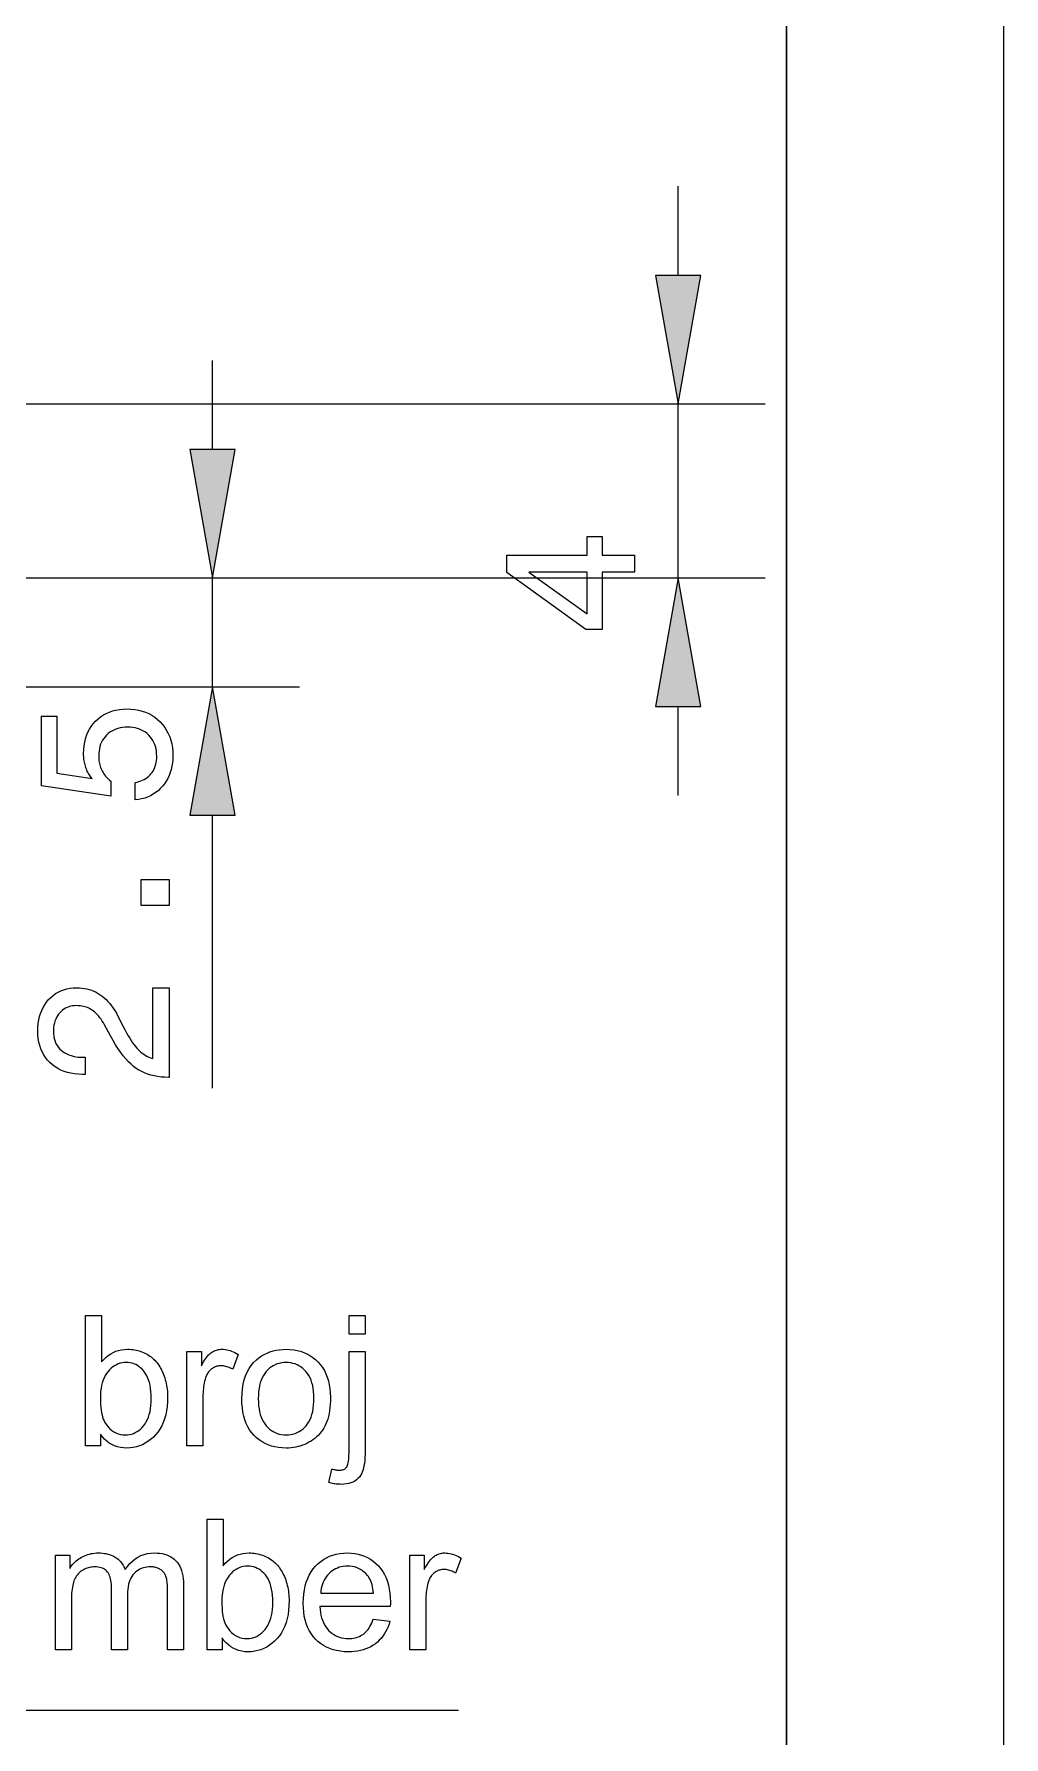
# Model space of a CAD drawing. Extents: x 0 to 297, y 0 to 420.
# Drawn here: x 274.7 to 297, y 127.65 to 166.79 of the extents above; entities that cross this region are included whole.
import ezdxf

# ---------------------------------------------------------------- set-up
doc = ezdxf.new("R2010")
doc.units = 0

msp = doc.modelspace()

# ---------------------------------------------------------------- linework, layer by layer
at = {"color": 7, "lineweight": 13}
msp.add_line((297, 0), (297, 420), dxfattribs=at)
at = {"color": 7, "lineweight": 30}
msp.add_line((292, 5), (292, 415), dxfattribs=at)
at = {"color": 5, "lineweight": 13, "ltscale": 0.051139}
for p, q in [((289.506, 161.247), (289.506, 163.293)), ((278.805, 157.247), (278.805, 159.293)), ((289.506, 149.293), (289.506, 151.338))]:
    msp.add_line(p, q, dxfattribs=at)
at = {"color": 5, "lineweight": 13}
for p, q in [((266.689, 158.293), (291.506, 158.293)), ((266.594, 154.293), (291.506, 154.293))]:
    msp.add_line(p, q, dxfattribs=at)
at = {"color": 5, "lineweight": 13, "ltscale": 0.1}
msp.add_line((289.506, 154.293), (289.506, 158.293), dxfattribs=at)
at = {"color": 5, "lineweight": 13, "ltscale": 0.355267}
msp.add_line((266.594, 154.293), (280.805, 154.293), dxfattribs=at)
at = {"color": 5, "lineweight": 13, "ltscale": 0.0625}
msp.add_line((278.805, 151.793), (278.805, 154.293), dxfattribs=at)
at = {"color": 5, "lineweight": 13, "ltscale": 0.321436}
msp.add_line((267.947, 151.793), (280.805, 151.793), dxfattribs=at)
at = {"color": 5, "lineweight": 13, "ltscale": 0.156797}
msp.add_line((278.805, 142.566), (278.805, 148.838), dxfattribs=at)
at = {"color": 5, "lineweight": 13}
for points in [[(288.985, 161.247), (289.506, 158.293), (290.027, 161.247)], [(278.284, 157.247), (278.805, 154.293), (279.326, 157.247)], [(288.506, 154.426), (287.764, 154.426), (287.764, 153.108), (287.384, 153.108), (285.573, 154.421), (285.573, 154.814), (287.418, 154.814), (287.418, 155.241), (287.764, 155.241), (287.764, 154.814), (288.506, 154.814)], [(287.418, 153.471), (287.418, 154.426), (286.075, 154.426)], [(290.027, 151.338), (289.506, 154.293), (288.985, 151.338)], [(279.326, 148.838), (278.805, 151.793), (278.284, 148.838)], [(277.023, 149.192), (277.023, 149.593), (277.068, 149.601), (277.112, 149.612), (277.154, 149.626), (277.194, 149.641), (277.231, 149.66), (277.267, 149.68), (277.3, 149.704), (277.332, 149.729), (277.361, 149.757), (277.388, 149.788), (277.413, 149.821), (277.436, 149.855), (277.456, 149.891), (277.473, 149.929), (277.487, 149.969), (277.499, 150.01), (277.508, 150.054), (277.515, 150.099), (277.519, 150.145), (277.52, 150.194), (277.518, 150.253), (277.513, 150.31), (277.504, 150.364), (277.491, 150.416), (277.474, 150.466), (277.454, 150.513), (277.43, 150.558), (277.403, 150.601), (277.372, 150.641), (277.337, 150.679), (277.299, 150.714), (277.259, 150.745), (277.216, 150.772), (277.172, 150.796), (277.124, 150.816), (277.075, 150.833), (277.023, 150.846), (276.969, 150.855), (276.913, 150.86), (276.854, 150.862), (276.794, 150.86), (276.737, 150.855), (276.682, 150.846), (276.629, 150.833), (276.579, 150.817), (276.532, 150.797), (276.487, 150.773), (276.444, 150.746), (276.405, 150.715), (276.367, 150.681), (276.333, 150.643), (276.302, 150.603), (276.275, 150.561), (276.251, 150.516), (276.231, 150.468), (276.215, 150.418), (276.202, 150.366), (276.193, 150.311), (276.188, 150.254), (276.186, 150.194), (276.186, 150.159), (276.188, 150.125), (276.192, 150.092), (276.197, 150.059), (276.203, 150.026), (276.211, 149.995), (276.22, 149.964), (276.23, 149.933), (276.242, 149.904), (276.255, 149.874), (276.27, 149.846), (276.286, 149.818), (276.303, 149.791), (276.322, 149.765), (276.342, 149.739), (276.363, 149.714), (276.386, 149.69), (276.41, 149.667), (276.435, 149.644), (276.462, 149.622), (276.462, 149.279), (274.872, 149.515), (274.872, 151.117), (275.226, 151.117), (275.226, 149.804), (276.034, 149.684), (276.015, 149.706), (275.998, 149.728), (275.981, 149.752), (275.965, 149.776), (275.95, 149.801), (275.936, 149.827), (275.923, 149.853), (275.911, 149.881), (275.9, 149.909), (275.889, 149.938), (275.88, 149.967), (275.872, 149.997), (275.864, 150.028), (275.858, 150.059), (275.852, 150.091), (275.848, 150.123), (275.844, 150.156), (275.842, 150.189), (275.84, 150.223), (275.84, 150.257), (275.843, 150.348), (275.851, 150.435), (275.865, 150.518), (275.884, 150.598), (275.908, 150.674), (275.939, 150.746), (275.974, 150.815), (276.015, 150.88), (276.062, 150.942), (276.114, 151), (276.171, 151.054), (276.23, 151.102), (276.294, 151.144), (276.361, 151.18), (276.431, 151.211), (276.504, 151.237), (276.581, 151.256), (276.662, 151.27), (276.746, 151.279), (276.833, 151.282), (276.926, 151.279), (277.015, 151.27), (277.1, 151.255), (277.182, 151.234), (277.26, 151.207), (277.335, 151.174), (277.406, 151.135), (277.474, 151.091), (277.538, 151.04), (277.598, 150.983), (277.654, 150.922), (277.704, 150.857), (277.748, 150.788), (277.786, 150.716), (277.818, 150.64), (277.844, 150.56), (277.865, 150.477), (277.88, 150.391), (277.888, 150.3), (277.891, 150.206), (277.889, 150.123), (277.882, 150.043), (277.87, 149.965), (277.853, 149.891), (277.831, 149.819), (277.805, 149.75), (277.774, 149.684), (277.738, 149.621), (277.697, 149.561), (277.652, 149.503), (277.603, 149.45), (277.55, 149.402), (277.495, 149.358), (277.436, 149.32), (277.375, 149.286), (277.311, 149.257), (277.243, 149.234), (277.173, 149.215), (277.099, 149.201)], [(277.805, 146.766), (277.162, 146.766), (277.162, 147.362), (277.805, 147.362)], [(277.805, 142.813), (277.792, 142.813), (277.705, 142.815), (277.62, 142.821), (277.538, 142.832), (277.46, 142.846), (277.384, 142.865), (277.311, 142.887), (277.241, 142.914), (277.174, 142.945), (277.11, 142.98), (277.049, 143.02), (276.989, 143.064), (276.93, 143.116), (276.87, 143.173), (276.811, 143.238), (276.752, 143.309), (276.693, 143.387), (276.634, 143.472), (276.575, 143.563), (276.516, 143.661), (276.458, 143.766), (276.319, 144.021), (276.293, 144.066), (276.268, 144.108), (276.241, 144.148), (276.214, 144.185), (276.186, 144.22), (276.158, 144.252), (276.129, 144.282), (276.1, 144.309), (276.07, 144.334), (276.039, 144.356), (276.008, 144.376), (275.975, 144.394), (275.941, 144.41), (275.907, 144.424), (275.871, 144.435), (275.834, 144.445), (275.796, 144.452), (275.757, 144.457), (275.717, 144.461), (275.676, 144.462), (275.629, 144.46), (275.584, 144.455), (275.541, 144.447), (275.5, 144.435), (275.46, 144.421), (275.423, 144.403), (275.387, 144.382), (275.353, 144.357), (275.321, 144.329), (275.291, 144.298), (275.263, 144.264), (275.238, 144.228), (275.216, 144.19), (275.197, 144.15), (275.181, 144.107), (275.168, 144.062), (275.157, 144.015), (275.15, 143.966), (275.146, 143.914), (275.144, 143.861), (275.146, 143.807), (275.152, 143.757), (275.161, 143.708), (275.174, 143.662), (275.191, 143.617), (275.211, 143.576), (275.235, 143.536), (275.263, 143.499), (275.294, 143.464), (275.33, 143.432), (275.368, 143.402), (275.41, 143.375), (275.454, 143.352), (275.5, 143.331), (275.55, 143.314), (275.602, 143.3), (275.658, 143.289), (275.716, 143.281), (275.776, 143.276), (275.84, 143.275), (275.876, 143.275), (275.876, 142.883), (275.815, 142.883), (275.722, 142.885), (275.633, 142.893), (275.548, 142.907), (275.467, 142.926), (275.39, 142.95), (275.316, 142.98), (275.247, 143.015), (275.182, 143.055), (275.12, 143.101), (275.063, 143.152), (275.01, 143.208), (274.963, 143.268), (274.922, 143.332), (274.886, 143.399), (274.855, 143.47), (274.83, 143.545), (274.811, 143.624), (274.797, 143.707), (274.789, 143.793), (274.786, 143.884), (274.788, 143.971), (274.796, 144.054), (274.808, 144.134), (274.825, 144.211), (274.848, 144.284), (274.875, 144.354), (274.907, 144.421), (274.944, 144.484), (274.986, 144.543), (275.033, 144.6), (275.083, 144.652), (275.137, 144.698), (275.194, 144.739), (275.254, 144.774), (275.318, 144.804), (275.384, 144.829), (275.453, 144.848), (275.526, 144.862), (275.601, 144.87), (275.68, 144.873), (275.741, 144.871), (275.801, 144.866), (275.859, 144.858), (275.915, 144.847), (275.97, 144.833), (276.024, 144.815), (276.076, 144.794), (276.126, 144.77), (276.175, 144.743), (276.223, 144.712), (276.269, 144.679), (276.313, 144.642), (276.357, 144.601), (276.399, 144.557), (276.44, 144.51), (276.48, 144.459), (276.518, 144.405), (276.556, 144.348), (276.592, 144.287), (276.626, 144.223), (276.755, 143.97), (276.792, 143.9), (276.829, 143.834), (276.864, 143.772), (276.899, 143.714), (276.934, 143.661), (276.967, 143.611), (277, 143.565), (277.032, 143.524), (277.064, 143.486), (277.094, 143.453), (277.125, 143.422), (277.156, 143.394), (277.189, 143.368), (277.221, 143.344), (277.255, 143.322), (277.289, 143.303), (277.324, 143.285), (277.36, 143.27), (277.397, 143.256), (277.434, 143.245), (277.434, 144.873), (277.805, 144.873)]]:
    msp.add_lwpolyline(points, close=True, dxfattribs=at)
at = {"color": 7, "lineweight": 13}
msp.add_lwpolyline([(249.525, 153.216), (256.111, 128.272), (284.462, 128.272)], dxfattribs=at)
for points in [[(276.228, 134.342), (275.886, 134.342), (275.886, 137.342), (276.254, 137.342), (276.254, 136.272), (276.302, 136.328), (276.353, 136.377), (276.406, 136.421), (276.462, 136.459), (276.52, 136.492), (276.581, 136.518), (276.644, 136.538), (276.71, 136.553), (276.779, 136.562), (276.85, 136.565), (276.89, 136.564), (276.929, 136.562), (276.968, 136.557), (277.007, 136.552), (277.045, 136.545), (277.083, 136.536), (277.12, 136.525), (277.157, 136.513), (277.193, 136.499), (277.229, 136.484), (277.265, 136.467), (277.298, 136.449), (277.331, 136.43), (277.362, 136.409), (277.393, 136.387), (277.421, 136.363), (277.449, 136.339), (277.475, 136.313), (277.5, 136.285), (277.524, 136.257), (277.547, 136.227), (277.568, 136.196), (277.589, 136.164), (277.609, 136.13), (277.627, 136.095), (277.645, 136.059), (277.661, 136.022), (277.677, 135.984), (277.692, 135.945), (277.705, 135.904), (277.718, 135.862), (277.729, 135.82), (277.739, 135.777), (277.747, 135.734), (277.754, 135.69), (277.76, 135.645), (277.765, 135.6), (277.768, 135.555), (277.77, 135.509), (277.771, 135.462), (277.768, 135.353), (277.76, 135.248), (277.746, 135.149), (277.726, 135.055), (277.702, 134.967), (277.671, 134.883), (277.635, 134.804), (277.594, 134.73), (277.547, 134.662), (277.494, 134.598), (277.438, 134.54), (277.379, 134.488), (277.319, 134.443), (277.256, 134.403), (277.19, 134.369), (277.123, 134.342), (277.053, 134.321), (276.982, 134.305), (276.908, 134.296), (276.831, 134.293), (276.756, 134.296), (276.684, 134.306), (276.615, 134.322), (276.55, 134.345), (276.488, 134.374), (276.429, 134.409), (276.374, 134.451), (276.322, 134.499), (276.273, 134.553), (276.228, 134.615)], [(281.943, 136.915), (281.943, 137.342), (282.312, 137.342), (282.312, 136.915)], [(276.224, 135.445), (276.225, 135.369), (276.228, 135.298), (276.233, 135.23), (276.241, 135.167), (276.25, 135.109), (276.262, 135.054), (276.276, 135.004), (276.292, 134.959), (276.31, 134.918), (276.33, 134.881), (276.366, 134.827), (276.404, 134.778), (276.445, 134.736), (276.489, 134.699), (276.535, 134.667), (276.583, 134.642), (276.634, 134.622), (276.687, 134.608), (276.743, 134.599), (276.801, 134.596), (276.848, 134.598), (276.895, 134.605), (276.94, 134.615), (276.983, 134.63), (277.026, 134.649), (277.067, 134.672), (277.107, 134.699), (277.145, 134.73), (277.182, 134.766), (277.218, 134.806), (277.252, 134.85), (277.281, 134.898), (277.308, 134.95), (277.331, 135.007), (277.35, 135.067), (277.366, 135.132), (277.378, 135.2), (277.387, 135.273), (277.392, 135.35), (277.394, 135.431), (277.392, 135.514), (277.387, 135.592), (277.379, 135.666), (277.367, 135.736), (277.352, 135.801), (277.333, 135.862), (277.311, 135.918), (277.286, 135.969), (277.257, 136.017), (277.225, 136.059), (277.191, 136.098), (277.155, 136.132), (277.118, 136.163), (277.079, 136.189), (277.039, 136.211), (276.997, 136.229), (276.954, 136.244), (276.91, 136.254), (276.864, 136.26), (276.817, 136.262), (276.769, 136.26), (276.723, 136.253), (276.678, 136.243), (276.634, 136.228), (276.592, 136.209), (276.551, 136.186), (276.511, 136.159), (276.473, 136.128), (276.435, 136.092), (276.4, 136.052), (276.366, 136.008), (276.336, 135.961), (276.31, 135.909), (276.287, 135.854), (276.268, 135.796), (276.252, 135.733), (276.239, 135.667), (276.231, 135.597), (276.225, 135.523)], [(278.215, 134.342), (278.215, 136.516), (278.546, 136.516), (278.546, 136.186), (278.571, 136.231), (278.596, 136.272), (278.621, 136.311), (278.645, 136.346), (278.668, 136.378), (278.691, 136.407), (278.714, 136.433), (278.737, 136.455), (278.759, 136.475), (278.781, 136.491), (278.802, 136.505), (278.824, 136.518), (278.847, 136.529), (278.87, 136.538), (278.893, 136.546), (278.917, 136.553), (278.941, 136.558), (278.966, 136.562), (278.991, 136.564), (279.017, 136.565), (279.054, 136.564), (279.092, 136.56), (279.129, 136.554), (279.167, 136.546), (279.205, 136.535), (279.243, 136.522), (279.281, 136.507), (279.319, 136.489), (279.357, 136.469), (279.395, 136.446), (279.269, 136.104), (279.242, 136.119), (279.215, 136.133), (279.188, 136.145), (279.161, 136.155), (279.134, 136.164), (279.107, 136.171), (279.079, 136.177), (279.052, 136.181), (279.025, 136.183), (278.998, 136.184), (278.975, 136.183), (278.951, 136.181), (278.928, 136.178), (278.906, 136.173), (278.884, 136.166), (278.862, 136.158), (278.841, 136.149), (278.821, 136.138), (278.801, 136.125), (278.782, 136.111), (278.763, 136.096), (278.745, 136.08), (278.729, 136.063), (278.713, 136.044), (278.699, 136.025), (278.686, 136.004), (278.674, 135.982), (278.663, 135.959), (278.653, 135.935), (278.644, 135.91), (278.633, 135.87), (278.622, 135.83), (278.613, 135.789), (278.605, 135.747), (278.598, 135.704), (278.593, 135.661), (278.589, 135.617), (278.586, 135.572), (278.584, 135.526), (278.583, 135.48), (278.583, 134.342)], [(279.477, 135.429), (279.481, 135.547), (279.491, 135.658), (279.508, 135.763), (279.531, 135.862), (279.561, 135.954), (279.598, 136.041), (279.642, 136.121), (279.692, 136.195), (279.749, 136.262), (279.813, 136.323), (279.87, 136.369), (279.93, 136.41), (279.992, 136.446), (280.057, 136.478), (280.124, 136.504), (280.194, 136.526), (280.266, 136.543), (280.34, 136.555), (280.417, 136.562), (280.496, 136.565), (280.584, 136.562), (280.669, 136.553), (280.751, 136.538), (280.829, 136.518), (280.904, 136.491), (280.975, 136.459), (281.044, 136.421), (281.109, 136.377), (281.171, 136.327), (281.229, 136.271), (281.283, 136.21), (281.331, 136.145), (281.374, 136.075), (281.411, 136), (281.442, 135.921), (281.468, 135.838), (281.488, 135.75), (281.502, 135.658), (281.511, 135.561), (281.513, 135.46), (281.512, 135.378), (281.508, 135.299), (281.502, 135.224), (281.493, 135.153), (281.482, 135.085), (281.468, 135.021), (281.452, 134.96), (281.433, 134.903), (281.412, 134.85), (281.388, 134.8), (281.361, 134.753), (281.333, 134.708), (281.302, 134.665), (281.269, 134.625), (281.233, 134.586), (281.195, 134.55), (281.155, 134.516), (281.113, 134.484), (281.068, 134.454), (281.021, 134.426), (280.973, 134.401), (280.923, 134.378), (280.873, 134.358), (280.822, 134.341), (280.77, 134.327), (280.717, 134.315), (280.663, 134.305), (280.608, 134.299), (280.553, 134.295), (280.496, 134.293), (280.407, 134.296), (280.321, 134.305), (280.238, 134.32), (280.159, 134.34), (280.084, 134.366), (280.012, 134.399), (279.943, 134.437), (279.878, 134.481), (279.817, 134.53), (279.759, 134.586), (279.705, 134.647), (279.657, 134.713), (279.615, 134.785), (279.579, 134.861), (279.548, 134.943), (279.522, 135.03), (279.503, 135.122), (279.489, 135.219), (279.48, 135.321)], [(279.856, 135.429), (279.858, 135.348), (279.863, 135.27), (279.872, 135.197), (279.885, 135.129), (279.901, 135.064), (279.921, 135.004), (279.945, 134.947), (279.972, 134.895), (280.003, 134.847), (280.038, 134.804), (280.075, 134.764), (280.115, 134.729), (280.156, 134.698), (280.199, 134.671), (280.244, 134.648), (280.29, 134.629), (280.339, 134.615), (280.39, 134.604), (280.442, 134.598), (280.496, 134.596), (280.55, 134.598), (280.602, 134.604), (280.653, 134.615), (280.701, 134.63), (280.748, 134.648), (280.792, 134.671), (280.835, 134.698), (280.876, 134.73), (280.915, 134.765), (280.953, 134.805), (280.987, 134.849), (281.018, 134.897), (281.046, 134.95), (281.069, 135.007), (281.089, 135.068), (281.106, 135.134), (281.118, 135.204), (281.128, 135.279), (281.133, 135.358), (281.135, 135.441), (281.133, 135.52), (281.128, 135.595), (281.118, 135.666), (281.106, 135.733), (281.089, 135.796), (281.069, 135.855), (281.045, 135.91), (281.018, 135.961), (280.987, 136.009), (280.952, 136.052), (280.914, 136.092), (280.875, 136.127), (280.834, 136.158), (280.791, 136.185), (280.746, 136.208), (280.7, 136.227), (280.652, 136.241), (280.602, 136.252), (280.55, 136.258), (280.496, 136.26), (280.442, 136.258), (280.39, 136.252), (280.339, 136.241), (280.29, 136.227), (280.244, 136.208), (280.199, 136.185), (280.156, 136.159), (280.115, 136.128), (280.075, 136.092), (280.038, 136.053), (280.003, 136.01), (279.972, 135.962), (279.945, 135.91), (279.921, 135.854), (279.901, 135.794), (279.885, 135.729), (279.872, 135.661), (279.863, 135.588), (279.858, 135.51)], [(281.477, 133.499), (281.546, 133.812), (281.568, 133.807), (281.589, 133.802), (281.608, 133.798), (281.627, 133.794), (281.645, 133.791), (281.662, 133.788), (281.678, 133.786), (281.693, 133.785), (281.707, 133.784), (281.72, 133.784), (281.742, 133.784), (281.763, 133.787), (281.783, 133.79), (281.801, 133.796), (281.818, 133.802), (281.835, 133.811), (281.85, 133.82), (281.864, 133.832), (281.876, 133.844), (281.888, 133.858), (281.898, 133.876), (281.908, 133.897), (281.916, 133.923), (281.923, 133.954), (281.929, 133.989), (281.934, 134.029), (281.938, 134.073), (281.941, 134.121), (281.943, 134.174), (281.943, 134.232), (281.943, 136.516), (282.312, 136.516), (282.312, 134.224), (282.311, 134.146), (282.307, 134.073), (282.302, 134.005), (282.295, 133.942), (282.285, 133.883), (282.274, 133.83), (282.26, 133.781), (282.245, 133.738), (282.227, 133.699), (282.207, 133.665), (282.179, 133.626), (282.147, 133.591), (282.112, 133.561), (282.073, 133.534), (282.03, 133.512), (281.984, 133.493), (281.935, 133.479), (281.882, 133.469), (281.825, 133.462), (281.765, 133.46), (281.735, 133.461), (281.706, 133.462), (281.676, 133.464), (281.647, 133.467), (281.618, 133.47), (281.59, 133.474), (281.561, 133.479), (281.533, 133.485), (281.505, 133.492)], [(279.021, 129.66), (278.679, 129.66), (278.679, 132.66), (279.048, 132.66), (279.048, 131.59), (279.096, 131.646), (279.146, 131.695), (279.199, 131.739), (279.255, 131.777), (279.313, 131.809), (279.374, 131.836), (279.437, 131.856), (279.503, 131.871), (279.572, 131.88), (279.643, 131.883), (279.683, 131.882), (279.722, 131.879), (279.761, 131.875), (279.8, 131.87), (279.838, 131.862), (279.876, 131.854), (279.913, 131.843), (279.95, 131.831), (279.987, 131.817), (280.023, 131.802), (280.058, 131.785), (280.092, 131.767), (280.124, 131.747), (280.156, 131.727), (280.186, 131.705), (280.215, 131.681), (280.242, 131.657), (280.269, 131.631), (280.294, 131.603), (280.317, 131.575), (280.34, 131.545), (280.362, 131.514), (280.382, 131.481), (280.402, 131.448), (280.42, 131.413), (280.438, 131.377), (280.455, 131.34), (280.47, 131.302), (280.485, 131.262), (280.498, 131.222), (280.511, 131.18), (280.522, 131.138), (280.532, 131.095), (280.54, 131.052), (280.548, 131.008), (280.553, 130.963), (280.558, 130.918), (280.561, 130.873), (280.563, 130.826), (280.564, 130.78), (280.561, 130.67), (280.553, 130.566), (280.539, 130.467), (280.52, 130.373), (280.495, 130.284), (280.464, 130.201), (280.429, 130.122), (280.387, 130.048), (280.34, 129.98), (280.288, 129.916), (280.231, 129.858), (280.173, 129.806), (280.112, 129.761), (280.049, 129.721), (279.984, 129.687), (279.916, 129.66), (279.847, 129.639), (279.775, 129.623), (279.701, 129.614), (279.625, 129.611), (279.549, 129.614), (279.477, 129.624), (279.409, 129.64), (279.343, 129.663), (279.281, 129.691), (279.223, 129.727), (279.167, 129.769), (279.115, 129.817), (279.066, 129.871), (279.021, 129.932)], [(275.19, 129.66), (275.19, 131.834), (275.52, 131.834), (275.52, 131.529), (275.541, 131.56), (275.563, 131.59), (275.587, 131.619), (275.612, 131.646), (275.639, 131.673), (275.667, 131.698), (275.696, 131.721), (275.727, 131.744), (275.758, 131.765), (275.792, 131.785), (275.826, 131.804), (275.862, 131.82), (275.898, 131.835), (275.935, 131.848), (275.973, 131.858), (276.013, 131.867), (276.053, 131.874), (276.094, 131.879), (276.136, 131.882), (276.179, 131.883), (276.226, 131.882), (276.272, 131.879), (276.316, 131.874), (276.358, 131.867), (276.398, 131.858), (276.437, 131.847), (276.474, 131.833), (276.509, 131.818), (276.543, 131.801), (276.575, 131.782), (276.604, 131.761), (276.633, 131.739), (276.659, 131.715), (276.684, 131.689), (276.706, 131.662), (276.727, 131.633), (276.746, 131.603), (276.763, 131.571), (276.779, 131.537), (276.792, 131.502), (276.846, 131.574), (276.902, 131.639), (276.961, 131.696), (277.024, 131.746), (277.089, 131.787), (277.158, 131.822), (277.23, 131.848), (277.305, 131.867), (277.383, 131.879), (277.464, 131.883), (277.527, 131.881), (277.587, 131.875), (277.644, 131.867), (277.698, 131.854), (277.75, 131.838), (277.798, 131.818), (277.843, 131.795), (277.885, 131.768), (277.925, 131.738), (277.961, 131.704), (277.994, 131.666), (278.024, 131.624), (278.05, 131.579), (278.072, 131.529), (278.091, 131.476), (278.107, 131.419), (278.119, 131.358), (278.128, 131.293), (278.133, 131.225), (278.135, 131.152), (278.135, 129.66), (277.769, 129.66), (277.769, 131.029), (277.768, 131.072), (277.767, 131.113), (277.765, 131.151), (277.763, 131.186), (277.76, 131.219), (277.756, 131.25), (277.751, 131.278), (277.746, 131.304), (277.74, 131.327), (277.733, 131.347), (277.725, 131.367), (277.716, 131.385), (277.706, 131.402), (277.695, 131.419), (277.682, 131.435), (277.669, 131.451), (277.654, 131.465), (277.638, 131.479), (277.621, 131.492), (277.603, 131.504), (277.584, 131.515), (277.564, 131.525), (277.543, 131.534), (277.522, 131.542), (277.501, 131.549), (277.478, 131.554), (277.455, 131.558), (277.431, 131.561), (277.407, 131.563), (277.382, 131.563), (277.337, 131.562), (277.293, 131.557), (277.251, 131.55), (277.211, 131.539), (277.172, 131.525), (277.135, 131.508), (277.099, 131.489), (277.065, 131.466), (277.032, 131.44), (277.001, 131.411), (276.972, 131.379), (276.947, 131.343), (276.924, 131.303), (276.904, 131.26), (276.888, 131.213), (276.874, 131.162), (276.863, 131.108), (276.856, 131.05), (276.851, 130.988), (276.85, 130.923), (276.85, 129.66), (276.481, 129.66), (276.481, 131.072), (276.48, 131.12), (276.478, 131.166), (276.473, 131.209), (276.467, 131.249), (276.459, 131.287), (276.449, 131.323), (276.437, 131.356), (276.424, 131.387), (276.408, 131.415), (276.391, 131.441), (276.372, 131.464), (276.351, 131.485), (276.327, 131.503), (276.301, 131.519), (276.273, 131.533), (276.242, 131.544), (276.209, 131.552), (276.174, 131.558), (276.136, 131.562), (276.097, 131.563), (276.066, 131.563), (276.035, 131.56), (276.005, 131.556), (275.976, 131.55), (275.947, 131.543), (275.919, 131.534), (275.89, 131.523), (275.863, 131.511), (275.836, 131.497), (275.809, 131.482), (275.784, 131.464), (275.759, 131.446), (275.737, 131.426), (275.715, 131.404), (275.695, 131.381), (275.677, 131.356), (275.66, 131.33), (275.644, 131.302), (275.63, 131.273), (275.618, 131.242), (275.607, 131.209), (275.596, 131.174), (275.588, 131.135), (275.58, 131.094), (275.573, 131.05), (275.568, 131.003), (275.564, 130.953), (275.561, 130.901), (275.559, 130.846), (275.559, 130.788), (275.559, 129.66)], [(279.017, 130.763), (279.018, 130.687), (279.021, 130.616), (279.026, 130.548), (279.034, 130.485), (279.043, 130.427), (279.055, 130.372), (279.069, 130.322), (279.085, 130.277), (279.103, 130.235), (279.123, 130.198), (279.159, 130.144), (279.198, 130.096), (279.239, 130.053), (279.282, 130.016), (279.328, 129.985), (279.376, 129.96), (279.427, 129.94), (279.48, 129.925), (279.536, 129.917), (279.594, 129.914), (279.642, 129.916), (279.688, 129.922), (279.733, 129.933), (279.777, 129.948), (279.819, 129.966), (279.86, 129.99), (279.9, 130.017), (279.938, 130.048), (279.976, 130.084), (280.011, 130.124), (280.045, 130.168), (280.075, 130.216), (280.101, 130.268), (280.124, 130.324), (280.143, 130.385), (280.159, 130.449), (280.172, 130.518), (280.18, 130.591), (280.186, 130.668), (280.187, 130.749), (280.186, 130.832), (280.181, 130.91), (280.172, 130.984), (280.16, 131.054), (280.145, 131.119), (280.127, 131.179), (280.105, 131.236), (280.079, 131.287), (280.051, 131.334), (280.019, 131.377), (279.984, 131.416), (279.948, 131.45), (279.911, 131.48), (279.872, 131.507), (279.832, 131.529), (279.791, 131.547), (279.748, 131.562), (279.703, 131.572), (279.658, 131.578), (279.61, 131.58), (279.563, 131.578), (279.516, 131.571), (279.471, 131.561), (279.428, 131.546), (279.385, 131.527), (279.344, 131.504), (279.304, 131.477), (279.266, 131.446), (279.229, 131.41), (279.193, 131.37), (279.159, 131.326), (279.13, 131.279), (279.103, 131.227), (279.08, 131.172), (279.061, 131.113), (279.045, 131.051), (279.033, 130.985), (279.024, 130.915), (279.019, 130.841)], [(282.5, 130.36), (282.88, 130.313), (282.861, 130.248), (282.838, 130.186), (282.813, 130.126), (282.784, 130.07), (282.752, 130.017), (282.717, 129.967), (282.679, 129.919), (282.638, 129.875), (282.594, 129.834), (282.547, 129.795), (282.497, 129.76), (282.444, 129.729), (282.389, 129.701), (282.33, 129.677), (282.27, 129.657), (282.206, 129.641), (282.14, 129.628), (282.071, 129.618), (281.999, 129.613), (281.925, 129.611), (281.831, 129.614), (281.742, 129.623), (281.656, 129.638), (281.575, 129.658), (281.497, 129.685), (281.424, 129.717), (281.354, 129.755), (281.288, 129.799), (281.227, 129.849), (281.169, 129.905), (281.116, 129.966), (281.068, 130.032), (281.026, 130.102), (280.99, 130.178), (280.959, 130.258), (280.934, 130.342), (280.914, 130.432), (280.9, 130.526), (280.892, 130.625), (280.889, 130.728), (280.892, 130.836), (280.901, 130.938), (280.915, 131.035), (280.935, 131.128), (280.96, 131.215), (280.991, 131.298), (281.028, 131.376), (281.07, 131.449), (281.118, 131.517), (281.172, 131.58), (281.23, 131.637), (281.291, 131.689), (281.356, 131.734), (281.424, 131.774), (281.496, 131.807), (281.571, 131.834), (281.649, 131.855), (281.731, 131.871), (281.816, 131.88), (281.904, 131.883), (281.99, 131.88), (282.072, 131.871), (282.151, 131.856), (282.227, 131.835), (282.3, 131.808), (282.37, 131.776), (282.436, 131.737), (282.5, 131.693), (282.56, 131.642), (282.616, 131.586), (282.669, 131.524), (282.716, 131.458), (282.757, 131.386), (282.793, 131.31), (282.824, 131.229), (282.849, 131.143), (282.868, 131.052), (282.882, 130.957), (282.89, 130.856), (282.893, 130.751), (282.893, 130.744), (282.893, 130.737), (282.893, 130.728), (282.892, 130.72), (282.892, 130.71), (282.892, 130.7), (282.892, 130.689), (282.891, 130.678), (282.891, 130.666), (282.891, 130.653), (281.27, 130.653), (281.276, 130.583), (281.285, 130.516), (281.297, 130.453), (281.312, 130.393), (281.331, 130.337), (281.353, 130.283), (281.378, 130.234), (281.406, 130.187), (281.438, 130.144), (281.473, 130.104), (281.51, 130.068), (281.549, 130.036), (281.59, 130.007), (281.633, 129.983), (281.677, 129.962), (281.724, 129.944), (281.772, 129.931), (281.822, 129.922), (281.873, 129.916), (281.927, 129.914), (281.967, 129.915), (282.005, 129.918), (282.043, 129.924), (282.079, 129.931), (282.115, 129.941), (282.149, 129.952), (282.181, 129.966), (282.213, 129.982), (282.243, 130), (282.273, 130.02), (282.301, 130.043), (282.328, 130.068), (282.353, 130.096), (282.378, 130.126), (282.401, 130.159), (282.423, 130.194), (282.444, 130.232), (282.464, 130.272), (282.482, 130.315)], [(281.29, 130.956), (282.504, 130.956), (282.498, 131.009), (282.49, 131.06), (282.481, 131.108), (282.47, 131.153), (282.457, 131.196), (282.442, 131.235), (282.425, 131.272), (282.407, 131.307), (282.387, 131.338), (282.365, 131.367), (282.329, 131.407), (282.29, 131.444), (282.25, 131.475), (282.207, 131.503), (282.163, 131.527), (282.116, 131.546), (282.067, 131.561), (282.016, 131.571), (281.963, 131.578), (281.908, 131.58), (281.858, 131.578), (281.81, 131.573), (281.763, 131.564), (281.718, 131.553), (281.675, 131.537), (281.633, 131.519), (281.593, 131.497), (281.554, 131.471), (281.517, 131.442), (281.482, 131.41), (281.449, 131.375), (281.419, 131.337), (281.392, 131.298), (281.368, 131.256), (281.347, 131.211), (281.33, 131.165), (281.315, 131.116), (281.304, 131.065), (281.296, 131.011)], [(283.339, 129.66), (283.339, 131.834), (283.67, 131.834), (283.67, 131.504), (283.696, 131.549), (283.72, 131.59), (283.745, 131.629), (283.769, 131.664), (283.792, 131.696), (283.816, 131.725), (283.838, 131.751), (283.861, 131.773), (283.883, 131.793), (283.905, 131.809), (283.926, 131.823), (283.948, 131.835), (283.971, 131.847), (283.994, 131.856), (284.017, 131.864), (284.041, 131.871), (284.066, 131.876), (284.09, 131.88), (284.115, 131.882), (284.141, 131.883), (284.178, 131.881), (284.216, 131.878), (284.253, 131.872), (284.291, 131.864), (284.329, 131.853), (284.367, 131.84), (284.405, 131.824), (284.443, 131.807), (284.481, 131.786), (284.52, 131.764), (284.393, 131.422), (284.366, 131.437), (284.339, 131.451), (284.312, 131.463), (284.285, 131.473), (284.258, 131.482), (284.231, 131.489), (284.204, 131.495), (284.177, 131.499), (284.15, 131.501), (284.123, 131.502), (284.099, 131.501), (284.075, 131.499), (284.052, 131.495), (284.03, 131.49), (284.008, 131.484), (283.987, 131.476), (283.966, 131.466), (283.945, 131.456), (283.925, 131.443), (283.906, 131.429), (283.887, 131.414), (283.869, 131.398), (283.853, 131.381), (283.838, 131.362), (283.823, 131.343), (283.81, 131.322), (283.798, 131.3), (283.787, 131.277), (283.777, 131.253), (283.769, 131.228), (283.757, 131.188), (283.746, 131.148), (283.737, 131.107), (283.729, 131.065), (283.723, 131.022), (283.717, 130.979), (283.713, 130.935), (283.71, 130.89), (283.708, 130.844), (283.707, 130.798), (283.707, 129.66)]]:
    msp.add_lwpolyline(points, close=True, dxfattribs=at)
at = {"color": 5, "lineweight": 13}
for points in [[(288.985, 161.247), (289.506, 158.293), (288.985, 161.247), (290.027, 161.247)], [(278.284, 157.247), (278.805, 154.293), (278.284, 157.247), (279.326, 157.247)], [(290.027, 151.338), (289.506, 154.293), (290.027, 151.338), (288.985, 151.338)], [(279.326, 148.838), (278.805, 151.793), (279.326, 148.838), (278.284, 148.838)]]:
    msp.add_solid(points, dxfattribs=at)

doc.saveas('drawing.dxf')
